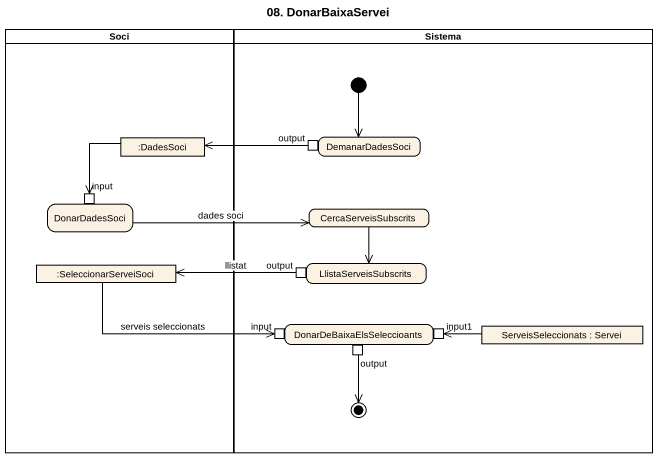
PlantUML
@startuml
title 08. DonarBaixaServei
hide empty description
state Soci <<partition>> {
  state ":DadesSoci" as DadesSoci <<object>>
  state DonarDadesSoci {
    state input <<inputPin>>
  }
  state ":SeleccionarServeiSoci" as SeleccionarServeiSoci <<object>>
}
state Sistema <<partition>> {
  state DemanarDadesSoci {
    state output <<outputPin>>
  }
  state CercaServeisSubscrits
  state LlistaServeisSubscrits {
    state "output" as output_2 <<outputPin>>
  }
  state DonarDeBaixaElsSeleccioants {
    state "input" as input_2 <<inputPin>>
    state "output" as output_3 <<outputPin>>
    state input1 <<inputPin>>
  }
  state "ServeisSeleccionats : Servei" as ServeisSeleccionats <<object>>
  state final1 <<end>>
  [*] --> DemanarDadesSoci
}
DadesSoci --> input
output -left-> DadesSoci
DonarDadesSoci -right-> CercaServeisSubscrits : dades soci
CercaServeisSubscrits --> LlistaServeisSubscrits
SeleccionarServeiSoci -right-> input_2 : serveis seleccionats
output_2 -left-> SeleccionarServeiSoci : llistat
output_3 --> final1
ServeisSeleccionats -left-> input1
@enduml
